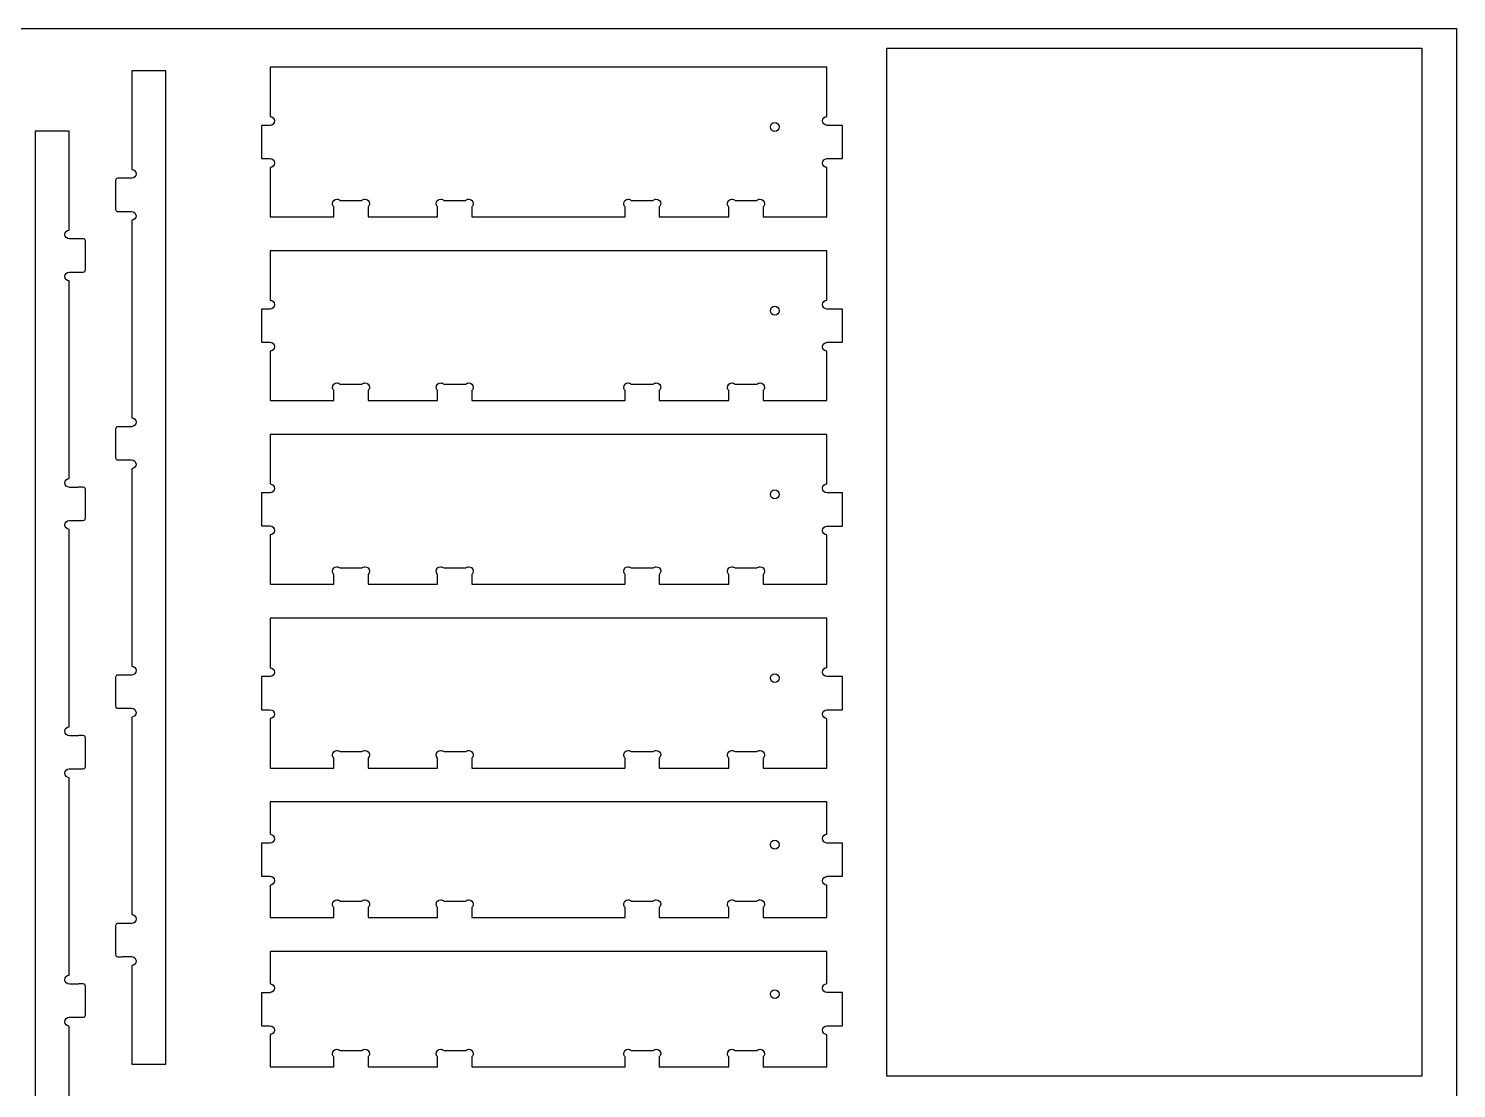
# Model space of a CAD drawing. Extents: x 0 to 4896, y 0 to 5028.
# Drawn here: x 3837 to 4896, y 4242 to 5028 of the extents above; entities that cross this region are included whole.
import ezdxf

# ---------------------------------------------------------------- set-up
doc = ezdxf.new("R2010")
doc.units = 0
doc.layers.add('Layer_1', color=7, linetype='CONTINUOUS')

msp = doc.modelspace()

# ---------------------------------------------------------------- linework, layer by layer
at = {"layer": 'Layer_1', "color": 1}
msp.add_lwpolyline([(2457.372163, 5027.708851), (4895.721448, 5027.708851), (4895.721448, 3808.559707), (2457.372163, 3808.559707), (2457.372163, 5027.708851)], dxfattribs=at)
at = {"layer": 'Layer_1', "color": 7}
for points in [[(4870.124965, 4251.135206), (4473.285242, 4251.135206), (4473.285242, 5013.099928), (4870.124965, 5013.099928), (4870.124965, 4251.135206)], [(4016.088149, 4999.175648), (4016.088149, 4962.495508)], [(4428.802843, 4962.565217), (4428.802843, 4999.174801), (4016.088149, 4999.174801), (4016.088149, 4999.175648)], [(3938.823861, 4996.433012), (3913.467888, 4996.433012), (3913.467888, 4923.319959)], [(3913.467888, 4333.123019), (3913.467888, 4259.868572), (3938.823861, 4259.868572), (3938.823861, 4996.433012), (3938.823861, 4996.433012)], [(4016.088149, 4955.907594), (4016.088149, 4955.863286), (4014.491618, 4955.863286), (4009.738149, 4955.863286), (4009.738149, 4931.34523)], [(4390.270479, 4958.03301), (4390.270479, 4958.03301)], [(4428.802843, 4931.282859), (4428.802843, 4931.326886), (4435.637701, 4931.326886), (4440.488537, 4931.326886), (4440.488537, 4955.932994), (4430.884232, 4955.932994), (4428.802843, 4955.932994), (4428.802843, 4955.977303)], [(3867.069821, 4878.328939), (3867.069821, 4951.583386), (3841.713847, 4951.583386), (3841.713847, 4215.018946), (3841.713847, 4215.018946)], [(4009.843983, 4931.353697), (4015.938289, 4931.353697)], [(4016.088149, 4924.765219), (4016.088149, 4888.085079), (4063.272036, 4888.085079), (4063.272036, 4895.484663)], [(4381.627706, 4895.484663), (4381.627706, 4888.085079), (4428.802843, 4888.085079), (4428.802843, 4924.694663)], [(3901.482474, 4915.100237), (3901.482474, 4893.668846)], [(3913.467888, 4916.731763), (3913.467888, 4916.687737), (3911.84511, 4916.687737), (3907.003306, 4916.687737), (3903.060943, 4916.687737)], [(3903.060943, 4892.081346), (3906.430112, 4892.081346)], [(3907.206223, 4892.17843), (3913.30053, 4892.17843)], [(4067.858147, 4900.238414), (4084.077176, 4900.238414)], [(4088.672036, 4895.484663), (4088.672036, 4888.085079), (4140.265899, 4888.085079), (4140.265899, 4895.484663)], [(4144.85201, 4900.238414), (4161.071039, 4900.238414)], [(4165.665899, 4895.484663), (4165.665899, 4888.085079), (4279.233814, 4888.085079), (4279.233814, 4895.484663)], [(4283.819926, 4900.238414), (4300.038954, 4900.238414)], [(4304.633814, 4895.484663), (4304.633814, 4888.085079), (4356.227706, 4888.085079), (4356.227706, 4895.484663)], [(4360.813817, 4900.238414), (4377.032563, 4900.238414)], [(3913.467888, 4885.581486), (3913.467888, 4739.160928)], [(3873.331485, 4871.731994), (3867.237461, 4871.731994)], [(3877.476765, 4871.829079), (3874.107596, 4871.829079)], [(3879.055516, 4848.81047), (3879.055516, 4870.241579)], [(4016.088093, 4862.971252), (4016.088093, 4826.291112)], [(4428.802843, 4826.361103), (4428.802843, 4862.970688), (4016.088093, 4862.970688), (4016.088093, 4862.971252)], [(3867.069821, 4847.178661), (3867.069821, 4847.22297), (3868.692598, 4847.22297), (3873.534403, 4847.22297), (3877.476765, 4847.22297)], [(3867.069821, 4694.179221), (3867.069821, 4840.590748)], [(4016.088093, 4819.703199), (4016.088093, 4819.65889), (4014.491562, 4819.65889), (4009.738093, 4819.65889), (4009.738093, 4795.140834)], [(4390.270479, 4821.828614), (4390.270479, 4821.828614)], [(4428.802843, 4795.078746), (4428.802843, 4795.122772), (4435.637701, 4795.122772), (4440.488537, 4795.122772), (4440.488537, 4819.728881), (4430.884232, 4819.728881), (4428.802843, 4819.728881), (4428.802843, 4819.77319)], [(4009.843926, 4795.149301), (4015.938233, 4795.149301)], [(4016.088093, 4788.561106), (4016.088093, 4751.880966), (4063.27198, 4751.880966), (4063.27198, 4759.28055)], [(4381.627706, 4759.28055), (4381.627706, 4751.880966), (4428.802843, 4751.880966), (4428.802843, 4788.49055)], [(4067.858091, 4764.034301), (4084.07712, 4764.034301)], [(4088.67198, 4759.28055), (4088.67198, 4751.880966), (4140.265871, 4751.880966), (4140.265871, 4759.28055)], [(4144.851982, 4764.034301), (4161.071011, 4764.034301)], [(4165.665871, 4759.28055), (4165.665871, 4751.880966), (4279.233814, 4751.880966), (4279.233814, 4759.28055)], [(4283.819926, 4764.034301), (4300.038954, 4764.034301)], [(4304.633814, 4759.28055), (4304.633814, 4751.880966), (4356.227706, 4751.880966), (4356.227706, 4759.28055)], [(4360.813817, 4764.034301), (4377.032563, 4764.034301)], [(3901.482474, 4730.941206), (3901.482474, 4709.510097)], [(3913.467888, 4732.573014), (3913.467888, 4732.528706), (3911.84511, 4732.528706), (3907.003306, 4732.528706), (3903.060943, 4732.528706)], [(4016.088121, 4726.766857), (4016.088121, 4690.086717)], [(4428.802843, 4690.156708), (4428.802843, 4726.766292), (4016.088121, 4726.766292), (4016.088121, 4726.766857)], [(3903.060943, 4707.922597), (3906.430112, 4707.922597)], [(3907.206223, 4708.019681), (3913.30053, 4708.019681)], [(3913.467888, 4701.422737), (3913.467888, 4555.010928)], [(3873.331485, 4687.582277), (3867.237461, 4687.582277)], [(3877.476765, 4687.679361), (3874.107596, 4687.679361)], [(3879.055516, 4664.660752), (3879.055516, 4686.091861)], [(4016.088121, 4683.498803), (4016.088121, 4683.454494), (4014.49159, 4683.454494), (4009.738121, 4683.454494), (4009.738121, 4658.936439)], [(4390.270479, 4685.624219), (4390.270479, 4685.624219)], [(4428.802843, 4658.87435), (4428.802843, 4658.918377), (4435.637701, 4658.918377), (4440.488537, 4658.918377), (4440.488537, 4683.524486), (4430.884232, 4683.524486), (4428.802843, 4683.524486), (4428.802843, 4683.568794)], [(3867.069821, 4663.028943), (3867.069821, 4663.073252), (3868.692598, 4663.073252), (3873.534403, 4663.073252), (3877.476765, 4663.073252)], [(4009.843954, 4658.944906), (4015.938261, 4658.944906)], [(3867.069821, 4510.029221), (3867.069821, 4656.44103)], [(4016.088121, 4652.35671), (4016.088121, 4615.67657), (4063.272008, 4615.67657), (4063.272008, 4623.076154)], [(4381.627706, 4623.076154), (4381.627706, 4615.67657), (4428.802843, 4615.67657), (4428.802843, 4652.286154)], [(4067.858119, 4627.829906), (4084.077148, 4627.829906)], [(4144.85201, 4627.829906), (4161.071039, 4627.829906)], [(4283.819926, 4627.829906), (4300.038954, 4627.829906)], [(4360.813817, 4627.829906), (4377.032563, 4627.829906)], [(4088.672008, 4623.076154), (4088.672008, 4615.67657), (4140.265899, 4615.67657), (4140.265899, 4623.076154)], [(4165.665899, 4623.076154), (4165.665899, 4615.67657), (4279.233814, 4615.67657), (4279.233814, 4623.076154)], [(4304.633814, 4623.076154), (4304.633814, 4615.67657), (4356.227706, 4615.67657), (4356.227706, 4623.076154)], [(4016.088093, 4590.562179), (4016.088093, 4553.882039)], [(4428.802843, 4553.95203), (4428.802843, 4590.561614), (4016.088093, 4590.561614), (4016.088093, 4590.562179)], [(3901.482474, 4546.791206), (3901.482474, 4525.360097)], [(3913.467888, 4548.423014), (3913.467888, 4548.378706), (3911.84511, 4548.378706), (3907.003306, 4548.378706), (3903.060943, 4548.378706)], [(4016.088093, 4547.294126), (4016.088093, 4547.249817), (4014.491562, 4547.249817), (4009.738093, 4547.249817), (4009.738093, 4522.731761)], [(4390.270479, 4549.419541), (4390.270479, 4549.419541)], [(4428.802843, 4522.669672), (4428.802843, 4522.713699), (4435.637701, 4522.713699), (4440.488537, 4522.713699), (4440.488537, 4547.319808), (4430.884232, 4547.319808), (4428.802843, 4547.319808), (4428.802843, 4547.364117)], [(3903.060943, 4523.772597), (3906.430112, 4523.772597)], [(3907.206223, 4523.869681), (3913.30053, 4523.869681)], [(4009.843926, 4522.740228), (4015.938233, 4522.740228)], [(3913.467888, 4517.272737), (3913.467888, 4370.86121)], [(4016.088093, 4516.152032), (4016.088093, 4479.471892), (4063.27198, 4479.471892), (4063.27198, 4486.871477)], [(4381.627706, 4486.871477), (4381.627706, 4479.471892), (4428.802843, 4479.471892), (4428.802843, 4516.081477)], [(3873.331485, 4503.432277), (3867.237461, 4503.432277)], [(3877.476765, 4503.529361), (3874.107596, 4503.529361)], [(3879.055516, 4480.510752), (3879.055516, 4501.941861)], [(4067.858091, 4491.625228), (4084.07712, 4491.625228)], [(4144.85201, 4491.625228), (4161.071039, 4491.625228)], [(4283.819926, 4491.625228), (4300.038954, 4491.625228)], [(4360.813817, 4491.625228), (4377.032563, 4491.625228)], [(3867.069821, 4478.878943), (3867.069821, 4478.923252), (3868.692598, 4478.923252), (3873.534403, 4478.923252), (3877.476765, 4478.923252)], [(4088.67198, 4486.871477), (4088.67198, 4479.471892), (4140.265899, 4479.471892), (4140.265899, 4486.871477)], [(4165.665899, 4486.871477), (4165.665899, 4479.471892), (4279.233814, 4479.471892), (4279.233814, 4486.871477)], [(4304.633814, 4486.871477), (4304.633814, 4479.471892), (4356.227706, 4479.471892), (4356.227706, 4486.871477)], [(3867.069821, 4325.870472), (3867.069821, 4472.29103)], [(4016.088149, 4454.357783), (4016.088149, 4430.377643)], [(4428.802843, 4430.447917), (4428.802843, 4454.357219), (4016.088149, 4454.357219), (4016.088149, 4454.357783)], [(4390.270479, 4425.914863), (4390.270479, 4425.914863)], [(4016.088149, 4423.789448), (4016.088149, 4423.745421), (4014.491618, 4423.745421), (4009.738149, 4423.745421), (4009.738149, 4399.227366)], [(4428.802843, 4399.165277), (4428.802843, 4399.200554), (4435.637701, 4399.200554), (4440.488537, 4399.200554), (4440.488537, 4423.806663), (4430.884232, 4423.806663), (4428.802843, 4423.806663), (4428.802843, 4423.859721)], [(4009.843983, 4399.235832), (4015.938289, 4399.235832)], [(4016.088149, 4392.647637), (4016.088149, 4368.667497), (4063.272036, 4368.667497), (4063.272036, 4376.067081)], [(4381.627706, 4376.067081), (4381.627706, 4368.667497), (4428.802843, 4368.667497), (4428.802843, 4392.577081)], [(4067.858147, 4380.820832), (4084.077176, 4380.820832)], [(4088.672036, 4376.067081), (4088.672036, 4368.667497), (4140.265927, 4368.667497), (4140.265927, 4376.067081)], [(4144.852038, 4380.820832), (4161.071067, 4380.820832)], [(4165.665927, 4376.067081), (4165.665927, 4368.667497), (4279.233814, 4368.667497), (4279.233814, 4376.067081)], [(4283.819926, 4380.820832), (4300.038954, 4380.820832)], [(4304.633814, 4376.067081), (4304.633814, 4368.667497), (4356.227706, 4368.667497), (4356.227706, 4376.067081)], [(4360.813817, 4380.820832), (4377.032563, 4380.820832)], [(3901.482474, 4362.641488), (3901.482474, 4341.210379)], [(3913.467888, 4364.273297), (3913.467888, 4364.228988), (3911.84511, 4364.228988), (3907.003306, 4364.228988), (3903.060943, 4364.228988)], [(4016.088121, 4343.55367), (4016.088121, 4319.57353)], [(4428.802843, 4319.643521), (4428.802843, 4343.553106), (4016.088121, 4343.553106), (4016.088121, 4343.55367)], [(3903.060943, 4339.622879), (3906.430112, 4339.622879)], [(3907.206223, 4339.719963), (3913.30053, 4339.719963)], [(3873.331485, 4319.273528), (3867.237461, 4319.273528)], [(3877.476765, 4319.370612), (3874.107596, 4319.370612)], [(3879.055516, 4296.351721), (3879.055516, 4317.783112)], [(4016.088121, 4312.985617), (4016.088121, 4312.941308), (4014.49159, 4312.941308), (4009.738121, 4312.941308), (4009.738121, 4288.423252)], [(4390.270479, 4315.111032), (4390.270479, 4315.111032)], [(4428.802843, 4288.361163), (4428.802843, 4288.396441), (4435.637701, 4288.396441), (4440.488537, 4288.396441), (4440.488537, 4313.00255), (4430.884232, 4313.00255), (4428.802843, 4313.00255), (4428.802843, 4313.055608)], [(3841.713847, 4215.018946), (3867.069821, 4215.018946), (3867.069821, 4288.131999)], [(3867.069821, 4294.720194), (3867.069821, 4294.764221), (3868.692598, 4294.764221), (3873.534403, 4294.764221), (3877.476765, 4294.764221)], [(4009.843954, 4288.431719), (4015.938261, 4288.431719)], [(4016.088121, 4281.843523), (4016.088121, 4257.863383), (4063.272008, 4257.863383), (4063.272008, 4265.262968)], [(4381.627706, 4265.262968), (4381.627706, 4257.863383), (4428.802843, 4257.863383), (4428.802843, 4281.772968)], [(4067.858119, 4270.016719), (4084.077148, 4270.016719)], [(4144.85201, 4270.016719), (4161.071039, 4270.016719)], [(4283.819926, 4270.016719), (4300.038954, 4270.016719)], [(4360.813817, 4270.016719), (4377.032563, 4270.016719)], [(4088.672008, 4265.262968), (4088.672008, 4257.863383), (4140.265899, 4257.863383), (4140.265899, 4265.262968)], [(4165.665899, 4265.262968), (4165.665899, 4257.863383), (4279.233814, 4257.863383), (4279.233814, 4265.262968)], [(4304.633814, 4265.262968), (4304.633814, 4257.863383), (4356.227706, 4257.863383), (4356.227706, 4265.262968)]]:
    msp.add_lwpolyline(points, dxfattribs=at)
for points in [[(4016.088149, 4962.495508), (4017.845829, 4962.416486), (4019.23662, 4960.984208), (4019.23662, 4959.205926)], [(4019.23662, 4959.205926), (4019.23662, 4957.427926), (4017.845547, 4955.986899), (4016.088149, 4955.907594)], [(4386.980897, 4954.743428), (4386.980897, 4956.55727), (4388.455226, 4958.03301), (4390.270479, 4958.03301)], [(4390.270479, 4958.03301), (4392.086297, 4958.03301), (4393.560343, 4956.55727), (4393.560343, 4954.743428)], [(4425.663121, 4959.266886), (4425.663121, 4961.042063), (4427.049114, 4962.481397), (4428.802843, 4962.565217)], [(4428.802843, 4955.977303), (4427.049114, 4956.060559), (4425.663121, 4957.491708), (4425.663121, 4959.266886)], [(4390.270479, 4951.462594), (4388.455508, 4951.462594), (4386.980897, 4952.929586), (4386.980897, 4954.743428)], [(4393.560343, 4954.743428), (4393.560343, 4952.929586), (4392.086297, 4951.462594), (4390.270479, 4951.462594)], [(4009.738149, 4931.34523), (4009.773992, 4931.34523), (4009.807858, 4931.353697), (4009.843983, 4931.353697)], [(4015.938289, 4931.353697), (4017.767654, 4931.353697), (4019.23662, 4929.884166), (4019.23662, 4928.054801)], [(4019.23662, 4928.054801), (4019.23662, 4926.276801), (4017.845547, 4924.844241), (4016.088149, 4924.765219)], [(4425.663121, 4927.992994), (4425.663121, 4929.768172), (4427.049114, 4931.199321), (4428.802843, 4931.282859)], [(4428.802843, 4924.694663), (4427.049114, 4924.778483), (4425.663121, 4926.218099), (4425.663121, 4927.992994)], [(3903.060943, 4916.687737), (3902.188594, 4916.687737), (3901.482474, 4915.979641), (3901.482474, 4915.100237)], [(3913.467888, 4923.319959), (3915.217383, 4923.231341), (3916.598861, 4921.793419), (3916.598861, 4920.021346)], [(3916.598861, 4920.021346), (3916.598861, 4918.249272), (3915.217383, 4916.819534), (3913.467888, 4916.731763)], [(3901.482474, 4893.668846), (3901.482474, 4892.789441), (3902.188594, 4892.081346), (3903.060943, 4892.081346)], [(3906.430112, 4892.081346), (3906.678468, 4892.14033), (3906.939523, 4892.17843), (3907.206223, 4892.17843)], [(3913.30053, 4892.17843), (3915.129612, 4892.17843), (3916.598861, 4890.709181), (3916.598861, 4888.879817)], [(4062.24898, 4897.874803), (4062.24898, 4899.704168), (4063.718229, 4901.173134), (4065.547594, 4901.173134)], [(4063.272036, 4895.484663), (4062.641269, 4896.085232), (4062.24898, 4896.931052), (4062.24898, 4897.874803)], [(4065.547594, 4901.173134), (4066.448729, 4901.173134), (4067.263505, 4900.81951), (4067.858147, 4900.238414)], [(4084.077176, 4900.238414), (4084.671818, 4900.819792), (4085.486876, 4901.173134), (4086.387729, 4901.173134)], [(4086.387729, 4901.173134), (4088.217376, 4901.173134), (4089.695092, 4899.704168), (4089.695092, 4897.874803)], [(4089.695092, 4897.874803), (4089.695092, 4896.932746), (4089.300545, 4896.085232), (4088.672036, 4895.484663)], [(4139.242843, 4897.874803), (4139.242843, 4899.704168), (4140.71181, 4901.173134), (4142.541174, 4901.173134)], [(4140.265899, 4895.484663), (4139.635132, 4896.085232), (4139.242843, 4896.931052), (4139.242843, 4897.874803)], [(4142.541174, 4901.173134), (4143.442028, 4901.173134), (4144.257368, 4900.81951), (4144.85201, 4900.238414)], [(4161.071039, 4900.238414), (4161.665399, 4900.819792), (4162.480457, 4901.173134), (4163.381592, 4901.173134)], [(4163.381592, 4901.173134), (4165.210957, 4901.173134), (4166.688954, 4899.704168), (4166.688954, 4897.874803)], [(4166.688954, 4897.874803), (4166.688954, 4896.932746), (4166.29469, 4896.085232), (4165.665899, 4895.484663)], [(4278.210759, 4897.874803), (4278.210759, 4899.704168), (4279.680008, 4901.173134), (4281.509372, 4901.173134)], [(4279.233814, 4895.484663), (4278.603048, 4896.085232), (4278.210759, 4896.931052), (4278.210759, 4897.874803)], [(4281.509372, 4901.173134), (4282.409943, 4901.173134), (4283.225283, 4900.81951), (4283.819926, 4900.238414)], [(4300.038954, 4900.238414), (4300.633597, 4900.819792), (4301.448372, 4901.173134), (4302.349508, 4901.173134)], [(4302.349508, 4901.173134), (4304.178872, 4901.173134), (4305.65687, 4899.704168), (4305.65687, 4897.874803)], [(4305.65687, 4897.874803), (4305.65687, 4896.932746), (4305.262606, 4896.085232), (4304.633814, 4895.484663)], [(4355.204368, 4897.874803), (4355.204368, 4899.704168), (4356.673617, 4901.173134), (4358.502981, 4901.173134)], [(4356.227706, 4895.484663), (4355.596374, 4896.085232), (4355.204368, 4896.931052), (4355.204368, 4897.874803)], [(4358.502981, 4901.173134), (4359.404117, 4901.173134), (4360.219174, 4900.81951), (4360.813817, 4900.238414)], [(4377.032563, 4900.238414), (4377.627206, 4900.819792), (4378.442263, 4901.173134), (4379.343399, 4901.173134)], [(4379.343399, 4901.173134), (4381.172763, 4901.173134), (4382.650479, 4899.704168), (4382.650479, 4897.874803)], [(4382.650479, 4897.874803), (4382.650479, 4896.932746), (4382.256214, 4896.085232), (4381.627706, 4895.484663)], [(3916.598861, 4888.879817), (3916.598861, 4887.107743), (3915.217383, 4885.669821), (3913.467888, 4885.581486)], [(3863.938847, 4875.030608), (3863.938847, 4876.802681), (3865.320607, 4878.240603), (3867.069821, 4878.328939)], [(3867.237461, 4871.731994), (3865.408096, 4871.731994), (3863.938847, 4873.201243), (3863.938847, 4875.030608)], [(3874.107596, 4871.829079), (3873.859212, 4871.770094), (3873.598467, 4871.731994), (3873.331485, 4871.731994)], [(3879.055516, 4870.241579), (3879.055516, 4871.120983), (3878.349142, 4871.829079), (3877.476765, 4871.829079)], [(3863.938847, 4843.889079), (3863.938847, 4845.661152), (3865.320607, 4847.09089), (3867.069821, 4847.178661)], [(3867.069821, 4840.590748), (3865.320607, 4840.679083), (3863.938847, 4842.117006), (3863.938847, 4843.889079)], [(3877.476765, 4847.22297), (3878.349142, 4847.22297), (3879.055516, 4847.930783), (3879.055516, 4848.81047)], [(4016.088093, 4826.291112), (4017.845773, 4826.21209), (4019.236564, 4824.779812), (4019.236564, 4823.00153)], [(4019.236564, 4823.00153), (4019.236564, 4821.22353), (4017.845491, 4819.782503), (4016.088093, 4819.703199)], [(4386.980897, 4818.539032), (4386.980897, 4820.352874), (4388.455226, 4821.828614), (4390.270479, 4821.828614)], [(4390.270479, 4815.258199), (4388.455508, 4815.258199), (4386.980897, 4816.72519), (4386.980897, 4818.539032)], [(4390.270479, 4821.828614), (4392.086297, 4821.828614), (4393.560343, 4820.352874), (4393.560343, 4818.539032)], [(4393.560343, 4818.539032), (4393.560343, 4816.72519), (4392.086297, 4815.258199), (4390.270479, 4815.258199)], [(4425.663121, 4823.062772), (4425.663121, 4824.83795), (4427.049114, 4826.277283), (4428.802843, 4826.361103)], [(4428.802843, 4819.77319), (4427.049114, 4819.856446), (4425.663121, 4821.287594), (4425.663121, 4823.062772)], [(4009.738093, 4795.140834), (4009.773935, 4795.140834), (4009.807802, 4795.149301), (4009.843926, 4795.149301)], [(4015.938233, 4795.149301), (4017.767597, 4795.149301), (4019.236564, 4793.680052), (4019.236564, 4791.850688)], [(4019.236564, 4791.850688), (4019.236564, 4790.072688), (4017.845491, 4788.640128), (4016.088093, 4788.561106)], [(4425.663121, 4791.788881), (4425.663121, 4793.564059), (4427.049114, 4794.995208), (4428.802843, 4795.078746)], [(4428.802843, 4788.49055), (4427.049114, 4788.57437), (4425.663121, 4790.013986), (4425.663121, 4791.788881)], [(4062.248924, 4761.67069), (4062.248924, 4763.500054), (4063.718173, 4764.969021), (4065.547537, 4764.969021)], [(4065.547537, 4764.969021), (4066.448673, 4764.969021), (4067.263448, 4764.615397), (4067.858091, 4764.034301)], [(4084.07712, 4764.034301), (4084.671762, 4764.615679), (4085.48682, 4764.969021), (4086.387673, 4764.969021)], [(4086.387673, 4764.969021), (4088.21732, 4764.969021), (4089.695035, 4763.500054), (4089.695035, 4761.67069)], [(4139.242815, 4761.67069), (4139.242815, 4763.500054), (4140.711782, 4764.969021), (4142.541146, 4764.969021)], [(4142.541146, 4764.969021), (4143.442, 4764.969021), (4144.25734, 4764.615397), (4144.851982, 4764.034301)], [(4161.071011, 4764.034301), (4161.665371, 4764.615679), (4162.480428, 4764.969021), (4163.381564, 4764.969021)], [(4163.381564, 4764.969021), (4165.210928, 4764.969021), (4166.688926, 4763.500054), (4166.688926, 4761.67069)], [(4278.210759, 4761.67069), (4278.210759, 4763.500054), (4279.680008, 4764.969021), (4281.509372, 4764.969021)], [(4281.509372, 4764.969021), (4282.409943, 4764.969021), (4283.225283, 4764.615397), (4283.819926, 4764.034301)], [(4300.038954, 4764.034301), (4300.633597, 4764.615679), (4301.448372, 4764.969021), (4302.349508, 4764.969021)], [(4302.349508, 4764.969021), (4304.178872, 4764.969021), (4305.65687, 4763.500054), (4305.65687, 4761.67069)], [(4355.204368, 4761.67069), (4355.204368, 4763.500054), (4356.673617, 4764.969021), (4358.502981, 4764.969021)], [(4358.502981, 4764.969021), (4359.404117, 4764.969021), (4360.219174, 4764.615397), (4360.813817, 4764.034301)], [(4377.032563, 4764.034301), (4377.627206, 4764.615679), (4378.442263, 4764.969021), (4379.343399, 4764.969021)], [(4379.343399, 4764.969021), (4381.172763, 4764.969021), (4382.650479, 4763.500054), (4382.650479, 4761.67069)], [(4063.27198, 4759.28055), (4062.641213, 4759.881119), (4062.248924, 4760.726939), (4062.248924, 4761.67069)], [(4089.695035, 4761.67069), (4089.695035, 4760.728632), (4089.300488, 4759.881119), (4088.67198, 4759.28055)], [(4140.265871, 4759.28055), (4139.635104, 4759.881119), (4139.242815, 4760.726939), (4139.242815, 4761.67069)], [(4166.688926, 4761.67069), (4166.688926, 4760.728632), (4166.294662, 4759.881119), (4165.665871, 4759.28055)], [(4279.233814, 4759.28055), (4278.603048, 4759.881119), (4278.210759, 4760.726939), (4278.210759, 4761.67069)], [(4305.65687, 4761.67069), (4305.65687, 4760.728632), (4305.262606, 4759.881119), (4304.633814, 4759.28055)], [(4356.227706, 4759.28055), (4355.596374, 4759.881119), (4355.204368, 4760.726939), (4355.204368, 4761.67069)], [(4382.650479, 4761.67069), (4382.650479, 4760.728632), (4382.256214, 4759.881119), (4381.627706, 4759.28055)], [(3913.467888, 4739.160928), (3915.217383, 4739.072592), (3916.598861, 4737.63467), (3916.598861, 4735.862597)], [(3916.598861, 4735.862597), (3916.598861, 4734.090523), (3915.217383, 4732.660786), (3913.467888, 4732.573014)], [(3903.060943, 4732.528706), (3902.188594, 4732.528706), (3901.482474, 4731.820892), (3901.482474, 4730.941206)], [(3901.482474, 4709.510097), (3901.482474, 4708.630692), (3902.188594, 4707.922597), (3903.060943, 4707.922597)], [(3906.430112, 4707.922597), (3906.678468, 4707.981581), (3906.939523, 4708.019681), (3907.206223, 4708.019681)], [(3913.30053, 4708.019681), (3915.129612, 4708.019681), (3916.598861, 4706.550432), (3916.598861, 4704.721068)], [(3916.598861, 4704.721068), (3916.598861, 4702.948994), (3915.217383, 4701.511072), (3913.467888, 4701.422737)], [(3863.938847, 4690.88089), (3863.938847, 4692.652963), (3865.320607, 4694.090886), (3867.069821, 4694.179221)], [(3867.237461, 4687.582277), (3865.408096, 4687.582277), (3863.938847, 4689.051526), (3863.938847, 4690.88089)], [(3874.107596, 4687.679361), (3873.859212, 4687.620377), (3873.598467, 4687.582277), (3873.331485, 4687.582277)], [(3879.055516, 4686.091861), (3879.055516, 4686.971266), (3878.349142, 4687.679361), (3877.476765, 4687.679361)], [(4016.088121, 4690.086717), (4017.845801, 4690.007694), (4019.236592, 4688.575417), (4019.236592, 4686.797134)], [(4019.236592, 4686.797134), (4019.236592, 4685.019134), (4017.845519, 4683.578108), (4016.088121, 4683.498803)], [(4386.980897, 4682.334637), (4386.980897, 4684.148479), (4388.455226, 4685.624219), (4390.270479, 4685.624219)], [(4390.270479, 4679.053803), (4388.455508, 4679.053803), (4386.980897, 4680.520794), (4386.980897, 4682.334637)], [(4390.270479, 4685.624219), (4392.086297, 4685.624219), (4393.560343, 4684.148479), (4393.560343, 4682.334637)], [(4393.560343, 4682.334637), (4393.560343, 4680.520794), (4392.086297, 4679.053803), (4390.270479, 4679.053803)], [(4425.663121, 4686.858377), (4425.663121, 4688.633554), (4427.049114, 4690.072888), (4428.802843, 4690.156708)], [(4428.802843, 4683.568794), (4427.049114, 4683.65205), (4425.663121, 4685.083199), (4425.663121, 4686.858377)], [(3863.938847, 4659.739361), (3863.938847, 4661.511434), (3865.320607, 4662.941172), (3867.069821, 4663.028943)], [(3867.069821, 4656.44103), (3865.320607, 4656.529366), (3863.938847, 4657.967288), (3863.938847, 4659.739361)], [(3877.476765, 4663.073252), (3878.349142, 4663.073252), (3879.055516, 4663.781066), (3879.055516, 4664.660752)], [(4009.738121, 4658.936439), (4009.773963, 4658.936439), (4009.80783, 4658.944906), (4009.843954, 4658.944906)], [(4015.938261, 4658.944906), (4017.767626, 4658.944906), (4019.236592, 4657.475657), (4019.236592, 4655.646292)], [(4425.663121, 4655.584486), (4425.663121, 4657.359663), (4427.049114, 4658.790812), (4428.802843, 4658.87435)], [(4019.236592, 4655.646292), (4019.236592, 4653.868292), (4017.845519, 4652.435732), (4016.088121, 4652.35671)], [(4428.802843, 4652.286154), (4427.049114, 4652.369974), (4425.663121, 4653.80959), (4425.663121, 4655.584486)], [(4062.248952, 4625.466294), (4062.248952, 4627.295659), (4063.718201, 4628.764626), (4065.547566, 4628.764626)], [(4065.547566, 4628.764626), (4066.448701, 4628.764626), (4067.263477, 4628.411001), (4067.858119, 4627.829906)], [(4084.077148, 4627.829906), (4084.67179, 4628.411283), (4085.486848, 4628.764626), (4086.387701, 4628.764626)], [(4086.387701, 4628.764626), (4088.217348, 4628.764626), (4089.695063, 4627.295659), (4089.695063, 4625.466294)], [(4139.242843, 4625.466294), (4139.242843, 4627.295659), (4140.71181, 4628.764626), (4142.541174, 4628.764626)], [(4142.541174, 4628.764626), (4143.442028, 4628.764626), (4144.257368, 4628.411001), (4144.85201, 4627.829906)], [(4161.071039, 4627.829906), (4161.665399, 4628.411283), (4162.480457, 4628.764626), (4163.381592, 4628.764626)], [(4163.381592, 4628.764626), (4165.210957, 4628.764626), (4166.688954, 4627.295659), (4166.688954, 4625.466294)], [(4278.210759, 4625.466294), (4278.210759, 4627.295659), (4279.680008, 4628.764626), (4281.509372, 4628.764626)], [(4281.509372, 4628.764626), (4282.409943, 4628.764626), (4283.225283, 4628.411001), (4283.819926, 4627.829906)], [(4300.038954, 4627.829906), (4300.633597, 4628.411283), (4301.448372, 4628.764626), (4302.349508, 4628.764626)], [(4302.349508, 4628.764626), (4304.178872, 4628.764626), (4305.65687, 4627.295659), (4305.65687, 4625.466294)], [(4355.204368, 4625.466294), (4355.204368, 4627.295659), (4356.673617, 4628.764626), (4358.502981, 4628.764626)], [(4358.502981, 4628.764626), (4359.404117, 4628.764626), (4360.219174, 4628.411001), (4360.813817, 4627.829906)], [(4377.032563, 4627.829906), (4377.627206, 4628.411283), (4378.442263, 4628.764626), (4379.343399, 4628.764626)], [(4379.343399, 4628.764626), (4381.172763, 4628.764626), (4382.650479, 4627.295659), (4382.650479, 4625.466294)], [(4063.272008, 4623.076154), (4062.641241, 4623.676723), (4062.248952, 4624.522543), (4062.248952, 4625.466294)], [(4089.695063, 4625.466294), (4089.695063, 4624.524237), (4089.300517, 4623.676723), (4088.672008, 4623.076154)], [(4140.265899, 4623.076154), (4139.635132, 4623.676723), (4139.242843, 4624.522543), (4139.242843, 4625.466294)], [(4166.688954, 4625.466294), (4166.688954, 4624.524237), (4166.29469, 4623.676723), (4165.665899, 4623.076154)], [(4279.233814, 4623.076154), (4278.603048, 4623.676723), (4278.210759, 4624.522543), (4278.210759, 4625.466294)], [(4305.65687, 4625.466294), (4305.65687, 4624.524237), (4305.262606, 4623.676723), (4304.633814, 4623.076154)], [(4356.227706, 4623.076154), (4355.596374, 4623.676723), (4355.204368, 4624.522543), (4355.204368, 4625.466294)], [(4382.650479, 4625.466294), (4382.650479, 4624.524237), (4382.256214, 4623.676723), (4381.627706, 4623.076154)], [(3913.467888, 4555.010928), (3915.217383, 4554.922592), (3916.598861, 4553.48467), (3916.598861, 4551.712597)], [(4016.088093, 4553.882039), (4017.845773, 4553.803017), (4019.236564, 4552.370739), (4019.236564, 4550.592457)], [(4425.663121, 4550.653699), (4425.663121, 4552.428877), (4427.049114, 4553.86821), (4428.802843, 4553.95203)], [(3903.060943, 4548.378706), (3902.188594, 4548.378706), (3901.482474, 4547.670892), (3901.482474, 4546.791206)], [(3916.598861, 4551.712597), (3916.598861, 4549.940523), (3915.217383, 4548.510786), (3913.467888, 4548.423014)], [(4019.236564, 4550.592457), (4019.236564, 4548.814457), (4017.845491, 4547.37343), (4016.088093, 4547.294126)], [(4386.980897, 4546.129959), (4386.980897, 4547.943801), (4388.455226, 4549.419541), (4390.270479, 4549.419541)], [(4390.270479, 4542.849126), (4388.455508, 4542.849126), (4386.980897, 4544.316117), (4386.980897, 4546.129959)], [(4390.270479, 4549.419541), (4392.086297, 4549.419541), (4393.560343, 4547.943801), (4393.560343, 4546.129959)], [(4393.560343, 4546.129959), (4393.560343, 4544.316117), (4392.086297, 4542.849126), (4390.270479, 4542.849126)], [(4428.802843, 4547.364117), (4427.049114, 4547.447372), (4425.663121, 4548.878521), (4425.663121, 4550.653699)], [(3901.482474, 4525.360097), (3901.482474, 4524.480692), (3902.188594, 4523.772597), (3903.060943, 4523.772597)], [(3906.430112, 4523.772597), (3906.678468, 4523.831581), (3906.939523, 4523.869681), (3907.206223, 4523.869681)], [(3913.30053, 4523.869681), (3915.129612, 4523.869681), (3916.598861, 4522.400432), (3916.598861, 4520.571068)], [(4009.738093, 4522.731761), (4009.773935, 4522.731761), (4009.807802, 4522.740228), (4009.843926, 4522.740228)], [(4015.938233, 4522.740228), (4017.767597, 4522.740228), (4019.236564, 4521.270979), (4019.236564, 4519.441614)], [(4425.663121, 4519.379808), (4425.663121, 4521.154986), (4427.049114, 4522.586134), (4428.802843, 4522.669672)], [(3916.598861, 4520.571068), (3916.598861, 4518.798994), (3915.217383, 4517.361072), (3913.467888, 4517.272737)], [(4019.236564, 4519.441614), (4019.236564, 4517.663614), (4017.845491, 4516.231054), (4016.088093, 4516.152032)], [(4428.802843, 4516.081477), (4427.049114, 4516.165297), (4425.663121, 4517.604912), (4425.663121, 4519.379808)], [(3863.938847, 4506.73089), (3863.938847, 4508.502963), (3865.320607, 4509.940886), (3867.069821, 4510.029221)], [(3867.237461, 4503.432277), (3865.408096, 4503.432277), (3863.938847, 4504.901526), (3863.938847, 4506.73089)], [(3874.107596, 4503.529361), (3873.859212, 4503.470377), (3873.598467, 4503.432277), (3873.331485, 4503.432277)], [(3879.055516, 4501.941861), (3879.055516, 4502.821266), (3878.349142, 4503.529361), (3877.476765, 4503.529361)], [(4062.248924, 4489.261617), (4062.248924, 4491.090981), (4063.718173, 4492.559948), (4065.547537, 4492.559948)], [(4065.547537, 4492.559948), (4066.448673, 4492.559948), (4067.263448, 4492.206323), (4067.858091, 4491.625228)], [(4084.07712, 4491.625228), (4084.671762, 4492.206606), (4085.48682, 4492.559948), (4086.387673, 4492.559948)], [(4086.387673, 4492.559948), (4088.21732, 4492.559948), (4089.695035, 4491.090981), (4089.695035, 4489.261617)], [(4139.242843, 4489.261617), (4139.242843, 4491.090981), (4140.71181, 4492.559948), (4142.541174, 4492.559948)], [(4142.541174, 4492.559948), (4143.442028, 4492.559948), (4144.257368, 4492.206323), (4144.85201, 4491.625228)], [(4161.071039, 4491.625228), (4161.665399, 4492.206606), (4162.480457, 4492.559948), (4163.381592, 4492.559948)], [(4163.381592, 4492.559948), (4165.210957, 4492.559948), (4166.688954, 4491.090981), (4166.688954, 4489.261617)], [(4278.210759, 4489.261617), (4278.210759, 4491.090981), (4279.680008, 4492.559948), (4281.509372, 4492.559948)], [(4281.509372, 4492.559948), (4282.409943, 4492.559948), (4283.225283, 4492.206323), (4283.819926, 4491.625228)], [(4300.038954, 4491.625228), (4300.633597, 4492.206606), (4301.448372, 4492.559948), (4302.349508, 4492.559948)], [(4302.349508, 4492.559948), (4304.178872, 4492.559948), (4305.65687, 4491.090981), (4305.65687, 4489.261617)], [(4355.204368, 4489.261617), (4355.204368, 4491.090981), (4356.673617, 4492.559948), (4358.502981, 4492.559948)], [(4358.502981, 4492.559948), (4359.404117, 4492.559948), (4360.219174, 4492.206323), (4360.813817, 4491.625228)], [(4377.032563, 4491.625228), (4377.627206, 4492.206606), (4378.442263, 4492.559948), (4379.343399, 4492.559948)], [(4379.343399, 4492.559948), (4381.172763, 4492.559948), (4382.650479, 4491.090981), (4382.650479, 4489.261617)], [(3863.938847, 4475.589361), (3863.938847, 4477.361434), (3865.320607, 4478.791172), (3867.069821, 4478.878943)], [(3877.476765, 4478.923252), (3878.349142, 4478.923252), (3879.055516, 4479.631066), (3879.055516, 4480.510752)], [(4063.27198, 4486.871477), (4062.641213, 4487.472046), (4062.248924, 4488.317866), (4062.248924, 4489.261617)], [(4089.695035, 4489.261617), (4089.695035, 4488.319559), (4089.300488, 4487.472046), (4088.67198, 4486.871477)], [(4140.265899, 4486.871477), (4139.635132, 4487.472046), (4139.242843, 4488.317866), (4139.242843, 4489.261617)], [(4166.688954, 4489.261617), (4166.688954, 4488.319559), (4166.29469, 4487.472046), (4165.665899, 4486.871477)], [(4279.233814, 4486.871477), (4278.603048, 4487.472046), (4278.210759, 4488.317866), (4278.210759, 4489.261617)], [(4305.65687, 4489.261617), (4305.65687, 4488.319559), (4305.262606, 4487.472046), (4304.633814, 4486.871477)], [(4356.227706, 4486.871477), (4355.596374, 4487.472046), (4355.204368, 4488.317866), (4355.204368, 4489.261617)], [(4382.650479, 4489.261617), (4382.650479, 4488.319559), (4382.256214, 4487.472046), (4381.627706, 4486.871477)], [(3867.069821, 4472.29103), (3865.320607, 4472.379366), (3863.938847, 4473.817288), (3863.938847, 4475.589361)], [(4016.088149, 4430.377643), (4017.845829, 4430.298621), (4019.23662, 4428.866061), (4019.23662, 4427.088061)], [(4019.23662, 4427.088061), (4019.23662, 4425.309779), (4017.845547, 4423.869034), (4016.088149, 4423.789448)], [(4386.980897, 4422.625281), (4386.980897, 4424.439123), (4388.455226, 4425.914863), (4390.270479, 4425.914863)], [(4390.270479, 4425.914863), (4392.086297, 4425.914863), (4393.560343, 4424.439123), (4393.560343, 4422.625281)], [(4425.663121, 4427.149303), (4425.663121, 4428.924481), (4427.049114, 4430.363814), (4428.802843, 4430.447917)], [(4428.802843, 4423.859721), (4427.049114, 4423.943259), (4425.663121, 4425.374126), (4425.663121, 4427.149303)], [(4390.270479, 4419.344448), (4388.455508, 4419.344448), (4386.980897, 4420.811439), (4386.980897, 4422.625281)], [(4393.560343, 4422.625281), (4393.560343, 4420.811439), (4392.086297, 4419.344448), (4390.270479, 4419.344448)], [(4009.738149, 4399.227366), (4009.773992, 4399.227366), (4009.807858, 4399.235832), (4009.843983, 4399.235832)], [(4015.938289, 4399.235832), (4017.767654, 4399.235832), (4019.23662, 4397.766583), (4019.23662, 4395.937219)], [(4019.23662, 4395.937219), (4019.23662, 4394.159219), (4017.845547, 4392.726659), (4016.088149, 4392.647637)], [(4425.663121, 4395.875694), (4425.663121, 4397.65059), (4427.049114, 4399.081739), (4428.802843, 4399.165277)], [(4428.802843, 4392.577081), (4427.049114, 4392.661183), (4425.663121, 4394.100517), (4425.663121, 4395.875694)], [(4062.24898, 4378.457221), (4062.24898, 4380.286586), (4063.718229, 4381.755552), (4065.547594, 4381.755552)], [(4063.272036, 4376.067081), (4062.641269, 4376.667932), (4062.24898, 4377.51347), (4062.24898, 4378.457221)], [(4065.547594, 4381.755552), (4066.448729, 4381.755552), (4067.263505, 4381.401928), (4067.858147, 4380.820832)], [(4084.077176, 4380.820832), (4084.671818, 4381.40221), (4085.486876, 4381.755552), (4086.387729, 4381.755552)], [(4086.387729, 4381.755552), (4088.217376, 4381.755552), (4089.695092, 4380.286586), (4089.695092, 4378.457221)], [(4089.695092, 4378.457221), (4089.695092, 4377.515163), (4089.300545, 4376.66765), (4088.672036, 4376.067081)], [(4139.242872, 4378.457221), (4139.242872, 4380.286586), (4140.711838, 4381.755552), (4142.541203, 4381.755552)], [(4140.265927, 4376.067081), (4139.63516, 4376.667932), (4139.242872, 4377.51347), (4139.242872, 4378.457221)], [(4142.541203, 4381.755552), (4143.442056, 4381.755552), (4144.257396, 4381.401928), (4144.852038, 4380.820832)], [(4161.071067, 4380.820832), (4161.665709, 4381.40221), (4162.480485, 4381.755552), (4163.38162, 4381.755552)], [(4163.38162, 4381.755552), (4165.210985, 4381.755552), (4166.688983, 4380.286586), (4166.688983, 4378.457221)], [(4166.688983, 4378.457221), (4166.688983, 4377.515163), (4166.294718, 4376.66765), (4165.665927, 4376.067081)], [(4278.210759, 4378.457221), (4278.210759, 4380.286586), (4279.680008, 4381.755552), (4281.509372, 4381.755552)], [(4279.233814, 4376.067081), (4278.603048, 4376.667932), (4278.210759, 4377.51347), (4278.210759, 4378.457221)], [(4281.509372, 4381.755552), (4282.409661, 4381.755552), (4283.225283, 4381.401928), (4283.819926, 4380.820832)], [(4300.038954, 4380.820832), (4300.633597, 4381.40221), (4301.448372, 4381.755552), (4302.349508, 4381.755552)], [(4302.349508, 4381.755552), (4304.178872, 4381.755552), (4305.65687, 4380.286586), (4305.65687, 4378.457221)], [(4305.65687, 4378.457221), (4305.65687, 4377.515163), (4305.262606, 4376.66765), (4304.633814, 4376.067081)], [(4355.204368, 4378.457221), (4355.204368, 4380.286586), (4356.673617, 4381.755552), (4358.502981, 4381.755552)], [(4356.227706, 4376.067081), (4355.596374, 4376.667932), (4355.204368, 4377.51347), (4355.204368, 4378.457221)], [(4358.502981, 4381.755552), (4359.404117, 4381.755552), (4360.219174, 4381.401928), (4360.813817, 4380.820832)], [(4377.032563, 4380.820832), (4377.627206, 4381.40221), (4378.442263, 4381.755552), (4379.343399, 4381.755552)], [(4379.343399, 4381.755552), (4381.172763, 4381.755552), (4382.650479, 4380.286586), (4382.650479, 4378.457221)], [(4382.650479, 4378.457221), (4382.650479, 4377.515163), (4382.256214, 4376.66765), (4381.627706, 4376.067081)], [(3903.060943, 4364.228988), (3902.188594, 4364.228988), (3901.482474, 4363.521174), (3901.482474, 4362.641488)], [(3913.467888, 4370.86121), (3915.217383, 4370.772874), (3916.598861, 4369.334952), (3916.598861, 4367.562879)], [(3916.598861, 4367.562879), (3916.598861, 4365.790806), (3915.217383, 4364.361068), (3913.467888, 4364.273297)], [(3901.482474, 4341.210379), (3901.482474, 4340.330974), (3902.188594, 4339.622879), (3903.060943, 4339.622879)], [(3906.430112, 4339.622879), (3906.678468, 4339.681863), (3906.939523, 4339.719963), (3907.206223, 4339.719963)], [(3913.30053, 4339.719963), (3915.129612, 4339.719963), (3916.598861, 4338.250714), (3916.598861, 4336.42135)], [(3916.598861, 4336.42135), (3916.598861, 4334.649277), (3915.217383, 4333.211354), (3913.467888, 4333.123019)], [(3863.938847, 4322.572141), (3863.938847, 4324.344214), (3865.320607, 4325.782137), (3867.069821, 4325.870472)], [(3867.237461, 4319.273528), (3865.408096, 4319.273528), (3863.938847, 4320.742777), (3863.938847, 4322.572141)], [(3874.107596, 4319.370612), (3873.859212, 4319.311628), (3873.598467, 4319.273528), (3873.331485, 4319.273528)], [(3879.055516, 4317.783112), (3879.055516, 4318.662517), (3878.349142, 4319.370612), (3877.476765, 4319.370612)], [(4016.088121, 4319.57353), (4017.845801, 4319.494508), (4019.236592, 4318.06223), (4019.236592, 4316.283948)], [(4019.236592, 4316.283948), (4019.236592, 4314.505948), (4017.845519, 4313.064921), (4016.088121, 4312.985617)], [(4386.980897, 4311.82145), (4386.980897, 4313.635292), (4388.455226, 4315.111032), (4390.270479, 4315.111032)], [(4390.270479, 4308.540617), (4388.455508, 4308.540617), (4386.980897, 4310.007608), (4386.980897, 4311.82145)], [(4390.270479, 4315.111032), (4392.086297, 4315.111032), (4393.560343, 4313.635292), (4393.560343, 4311.82145)], [(4393.560343, 4311.82145), (4393.560343, 4310.007608), (4392.086297, 4308.540617), (4390.270479, 4308.540617)], [(4425.663121, 4316.34519), (4425.663121, 4318.120368), (4427.049114, 4319.559701), (4428.802843, 4319.643521)], [(4428.802843, 4313.055608), (4427.049114, 4313.138863), (4425.663121, 4314.570012), (4425.663121, 4316.34519)], [(3863.938847, 4291.430612), (3863.938847, 4293.202686), (3865.320607, 4294.632423), (3867.069821, 4294.720194)], [(3867.069821, 4288.131999), (3865.320607, 4288.220617), (3863.938847, 4289.658539), (3863.938847, 4291.430612)], [(3877.476765, 4294.764221), (3878.349142, 4294.764221), (3879.055516, 4295.472317), (3879.055516, 4296.351721)], [(4009.738121, 4288.423252), (4009.773963, 4288.423252), (4009.80783, 4288.431719), (4009.843954, 4288.431719)], [(4015.938261, 4288.431719), (4017.767626, 4288.431719), (4019.236592, 4286.96247), (4019.236592, 4285.133106)], [(4425.663121, 4285.071299), (4425.663121, 4286.846477), (4427.049114, 4288.277626), (4428.802843, 4288.361163)], [(4019.236592, 4285.133106), (4019.236592, 4283.355106), (4017.845519, 4281.922546), (4016.088121, 4281.843523)], [(4428.802843, 4281.772968), (4427.049114, 4281.856788), (4425.663121, 4283.296403), (4425.663121, 4285.071299)], [(4062.248952, 4267.653108), (4062.248952, 4269.482472), (4063.718201, 4270.951439), (4065.547566, 4270.951439)], [(4063.272008, 4265.262968), (4062.641241, 4265.863537), (4062.248952, 4266.709357), (4062.248952, 4267.653108)], [(4065.547566, 4270.951439), (4066.448701, 4270.951439), (4067.263477, 4270.597814), (4067.858119, 4270.016719)], [(4084.077148, 4270.016719), (4084.67179, 4270.598097), (4085.486848, 4270.951439), (4086.387701, 4270.951439)], [(4086.387701, 4270.951439), (4088.217348, 4270.951439), (4089.695063, 4269.482472), (4089.695063, 4267.653108)], [(4089.695063, 4267.653108), (4089.695063, 4266.71105), (4089.300517, 4265.863537), (4088.672008, 4265.262968)], [(4139.242843, 4267.653108), (4139.242843, 4269.482472), (4140.71181, 4270.951439), (4142.541174, 4270.951439)], [(4140.265899, 4265.262968), (4139.635132, 4265.863537), (4139.242843, 4266.709357), (4139.242843, 4267.653108)], [(4142.541174, 4270.951439), (4143.442028, 4270.951439), (4144.257368, 4270.597814), (4144.85201, 4270.016719)], [(4161.071039, 4270.016719), (4161.665681, 4270.598097), (4162.480457, 4270.951439), (4163.381592, 4270.951439)], [(4163.381592, 4270.951439), (4165.210957, 4270.951439), (4166.688954, 4269.482472), (4166.688954, 4267.653108)], [(4166.688954, 4267.653108), (4166.688954, 4266.71105), (4166.29469, 4265.863537), (4165.665899, 4265.262968)], [(4278.210759, 4267.653108), (4278.210759, 4269.482472), (4279.680008, 4270.951439), (4281.509372, 4270.951439)], [(4279.233814, 4265.262968), (4278.603048, 4265.863537), (4278.210759, 4266.709357), (4278.210759, 4267.653108)], [(4281.509372, 4270.951439), (4282.409661, 4270.951439), (4283.225283, 4270.597814), (4283.819926, 4270.016719)], [(4300.038954, 4270.016719), (4300.633597, 4270.598097), (4301.448372, 4270.951439), (4302.349508, 4270.951439)], [(4302.349508, 4270.951439), (4304.178872, 4270.951439), (4305.65687, 4269.482472), (4305.65687, 4267.653108)], [(4305.65687, 4267.653108), (4305.65687, 4266.71105), (4305.262606, 4265.863537), (4304.633814, 4265.262968)], [(4355.204368, 4267.653108), (4355.204368, 4269.482472), (4356.673617, 4270.951439), (4358.502981, 4270.951439)], [(4356.227706, 4265.262968), (4355.596374, 4265.863537), (4355.204368, 4266.709357), (4355.204368, 4267.653108)], [(4358.502981, 4270.951439), (4359.404117, 4270.951439), (4360.219174, 4270.597814), (4360.813817, 4270.016719)], [(4377.032563, 4270.016719), (4377.627206, 4270.598097), (4378.442263, 4270.951439), (4379.343399, 4270.951439)], [(4379.343399, 4270.951439), (4381.172763, 4270.951439), (4382.650479, 4269.482472), (4382.650479, 4267.653108)], [(4382.650479, 4267.653108), (4382.650479, 4266.71105), (4382.256214, 4265.863537), (4381.627706, 4265.262968)]]:
    msp.add_open_spline(points, degree=3, dxfattribs=at)

doc.saveas('drawing.dxf')
